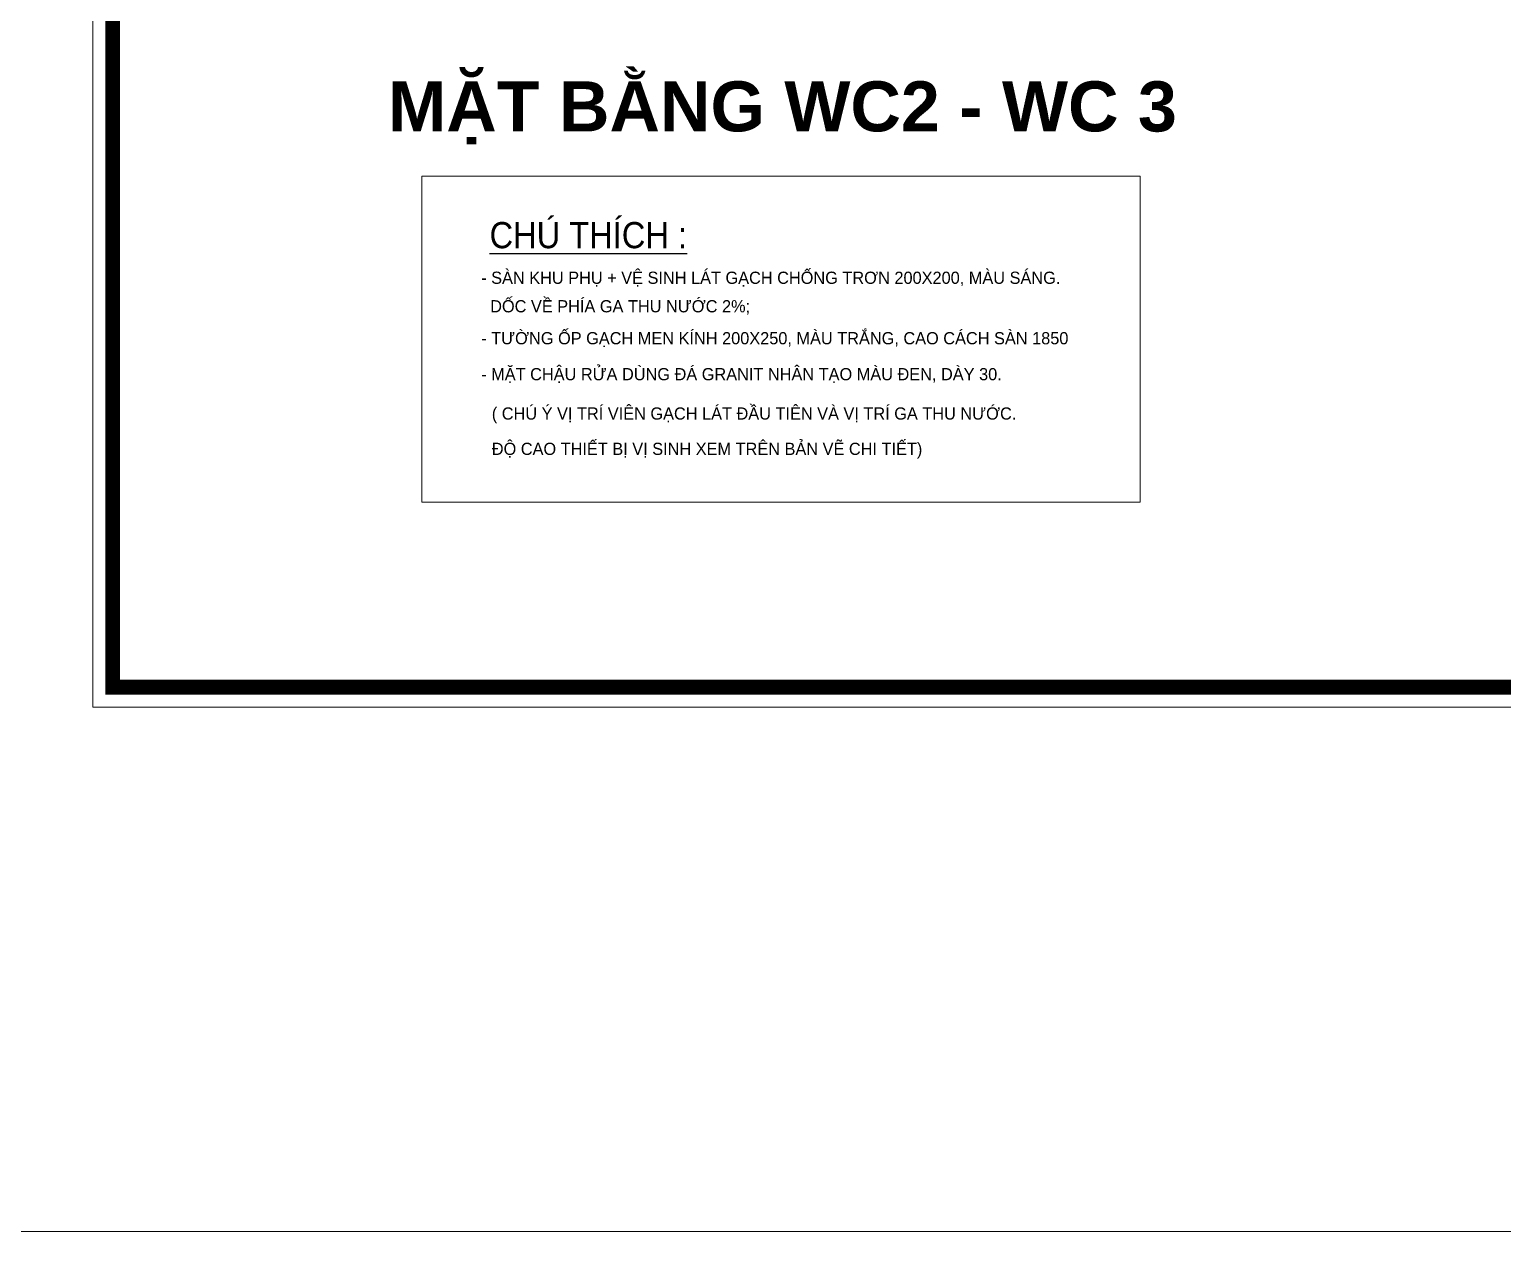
# Model space of a CAD drawing. Header units: millimetres. Extents: x 615730 to 2792744, y 139412 to 597571.
# Drawn here: x 839942 to 862442, y 210225 to 228594 of the extents above; entities that cross this region are included whole.
import ezdxf
from ezdxf.enums import TextEntityAlignment as Align

# ---------------------------------------------------------------- set-up
doc = ezdxf.new("R2010")
doc.units = ezdxf.units.MM
doc.header["$MEASUREMENT"] = 0
doc.layers.add('H', color=252, linetype='Continuous')
doc.layers.add('TEXT', color=2, linetype='Continuous')
for name, color, linetype, lineweight in [('KT', 148, 'Continuous', 18), ('thay', 7, 'Continuous', 15), ('VLIEU', 250, 'Continuous', 9)]:
    doc.layers.add(name, color=color, linetype=linetype, lineweight=lineweight)
doc.styles.add('AVANTH', font='', dxfattribs={"width": 0.9})
doc.styles.add('CHUHOA', font='')
doc.styles.add('lyrichs', font='', dxfattribs={"width": 1.25})
doc.styles.get('AVANTH').set_extended_font_data('.VnArial NarrowH')
doc.styles.get('CHUHOA').set_extended_font_data('.VnAvantH')
doc.styles.get('lyrichs').set_extended_font_data('.VnHelvetInsH', bold=True)

msp = doc.modelspace()

# ---------------------------------------------------------------- linework, layer by layer
at = {"layer": 'H', "const_width": 227.1}
msp.add_lwpolyline([(841213, 218543), (885568.5, 218543), (885568.5, 249728.1), (841213, 249728.1)], close=True, dxfattribs=at)
at = {"layer": 'KT', "ltscale": 10}
msp.add_lwpolyline([(650620.1, 325466.5), (894210.7, 325466.5), (894210.7, 210225.3), (650620.1, 210225.3)], close=True, dxfattribs=at)
at = {"layer": 'thay', "linetype": 'Continuous'}
msp.add_lwpolyline([(840910.3, 218240.2), (885871.2, 218240.2), (885871.2, 250030.8), (840910.3, 250030.8)], close=True, dxfattribs=at)
at = {"layer": 'VLIEU', "ltscale": 10}
msp.add_lwpolyline([(845935.1, 226351.2), (856906.3, 226351.2), (856906.3, 221369.7), (845935.1, 221369.7)], close=True, dxfattribs=at)

# ---------------------------------------------------------------- texts
at = {"layer": 'TEXT', "style": 'lyrichs'}
msp.add_text('MÆT B»NG WC2 - WC 3', height=765, dxfattribs=at).set_placement((851442.9, 227036.3), align=Align.CENTER)
at = {"layer": 'TEXT', "color": 7, "style": 'AVANTH', "width": 1.087372}
msp.add_text('%%uCHó THÝCH :', height=400, dxfattribs=at).set_placement((846970, 225251.4))
at = {"layer": 'TEXT', "style": 'CHUHOA'}
for s, p in [('- SµN KHU PHô + VÖ SINH L¸T G¹CH CHèNG TR¥N 200X200, MµU S¸NG.', (846842, 224706.8)), ('DèC VÒ PHÝA GA THU N¦íC 2%%%;', (846979, 224271.3)), ('- T¦êNG èP G¹CH MEN KÝNH 200X250, MµU TR¾NG, CAO C¸CH SµN 1850', (846842, 223783)), ('- MÆT CHËU RöA DïNG §¸ GRANIT NH¢N T¹O MµU §EN, DµY 30.', (846842, 223233.4)), ('( CHó ý VÞ TRÝ VI£N G¹CH L¸T §ÇU TI£N Vµ VÞ TRÝ GA THU N¦íC.', (847004, 222632.4)), ('§é CAO THIÕT BÞ VÞ SINH XEM TR£N B¶N VÏ CHI TIÕT)', (847004, 222092.4))]:
    msp.add_text(s, height=186.32, dxfattribs=at).set_placement(p)

doc.saveas('drawing.dxf')
